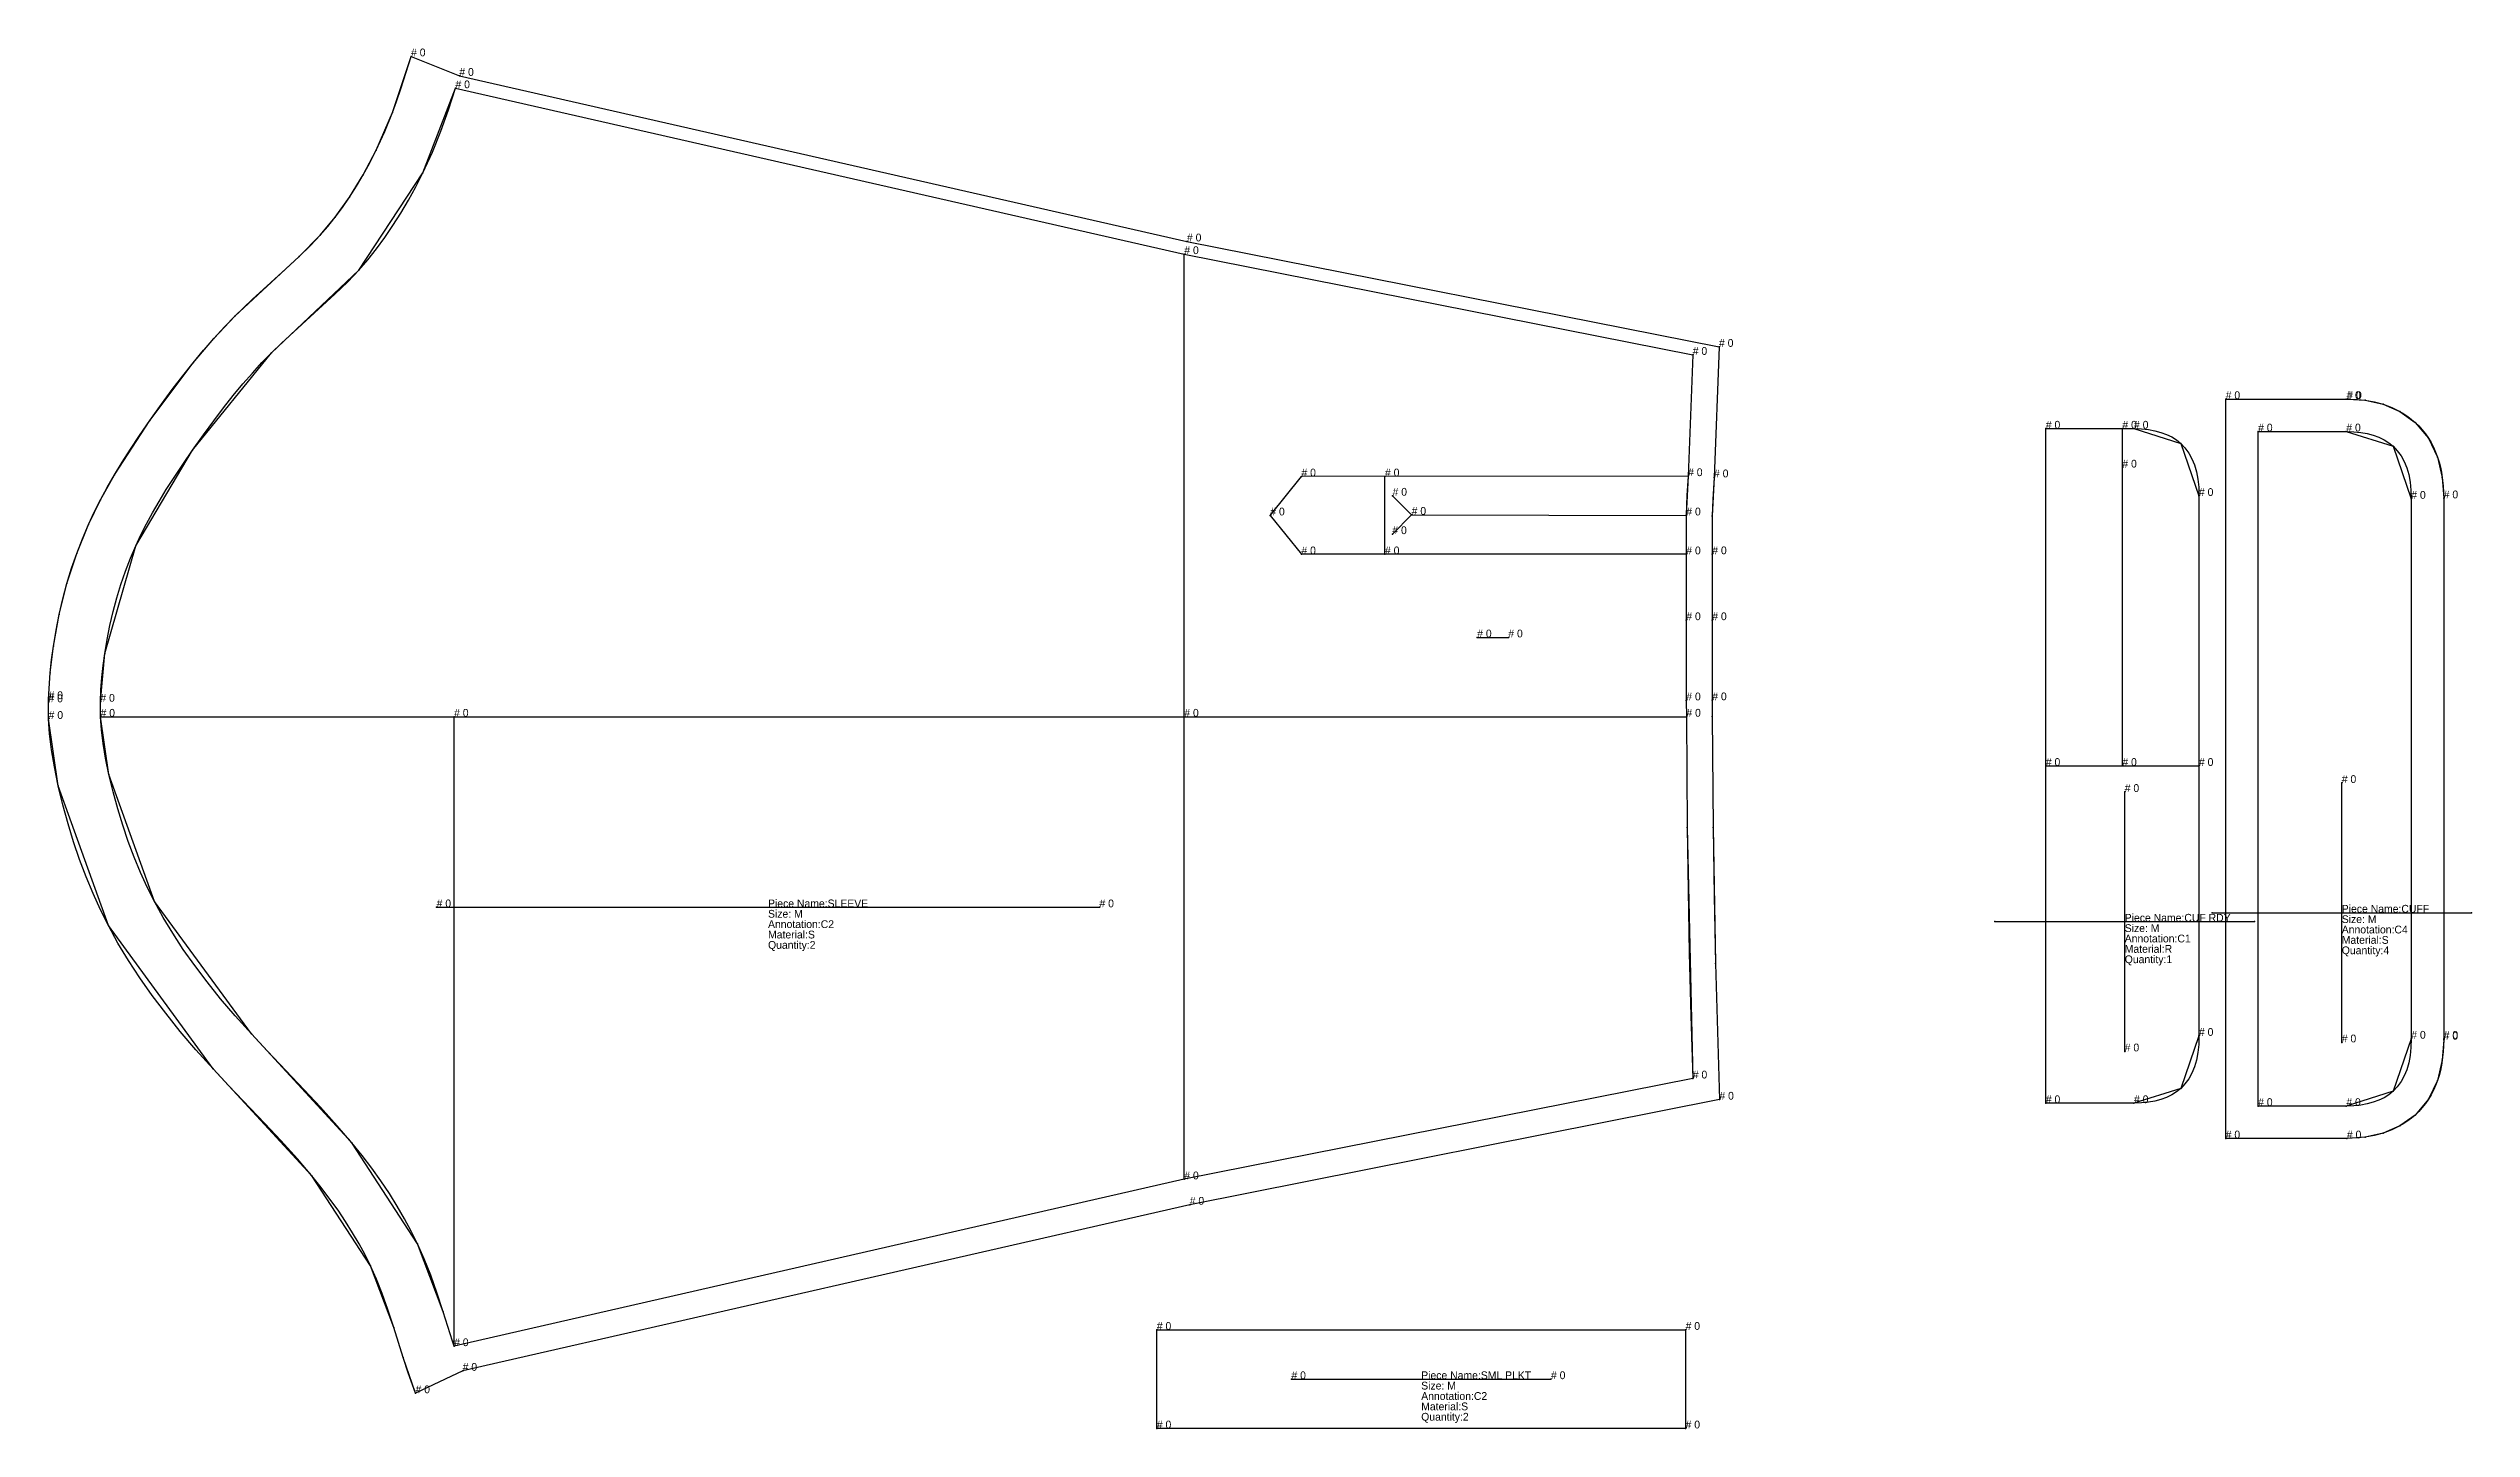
# Model space of a CAD drawing. Header units: metres. Extents: x 0 to 3840, y -36 to 1859.
# Drawn here: x 1743 to 2676, y 1327 to 1859 of the extents above; entities that cross this region are included whole.
import ezdxf

# ---------------------------------------------------------------- set-up
doc = ezdxf.new("R2010")
doc.units = ezdxf.units.M

# ---------------------------------------------------------------- blocks, each defined once
blk = doc.blocks.new('1')
at = {"layer": '1'}
blk.add_lwpolyline([(1902.1071, 1349.126), (1883.943, 1340.476), (1879.158, 1354.236), (1875.546, 1365.762), (1866.587, 1389.601), (1843.978, 1424.262), (1805.917, 1465.519), (1765.608, 1520.707), (1746.292, 1574.6121), (1742.571, 1600.3979), (1742.505, 1606.812), (1742.5291, 1608.024), (1743.179, 1618.114), (1744.42, 1628.495), (1746.63, 1640.677), (1749.624, 1652.5959), (1753.406, 1664.203), (1757.9301, 1675.338), (1762.535, 1684.7939), (1767.943, 1694.469), (1781.614, 1715.443), (1798.202, 1737.665), (1806.2271, 1747.089), (1814.282, 1755.614), (1839.141, 1778.611), (1847.213, 1786.8199), (1852.981, 1793.755), (1858.535, 1801.561), (1863.797, 1810.177), (1868.75, 1819.597), (1875.071, 1834.109), (1882.219, 1855.786), (1900.825, 1848.276), (2181.1741, 1784.454), (2386.1899, 1743.809), (2384.2629, 1693.5129), (2383.582, 1678.6801), (2383.584, 1663.866), (2383.584, 1638.449), (2383.584, 1607.587), (2383.614, 1601.382), (2383.9341, 1558.557), (2384.8469, 1506.0909), (2386.3379, 1453.6379), (2182.248, 1413.149)], close=True, dxfattribs=at)
at = {"layer": '14'}
blk.add_lwpolyline([(1898.804, 1358.629), (1898.1541, 1360.499), (1894.604, 1371.829), (1884.699, 1398.0909), (1859.384, 1437.019), (1820.684, 1479.009), (1783.311, 1530.02), (1765.814, 1578.969), (1762.564, 1601.219), (1762.504, 1607.019), (1764.204, 1625.549), (1776.183, 1667.156), (1798.011, 1703.991), (1828.454, 1741.499), (1862.058, 1773.411), (1886.76, 1810.8979), (1899.324, 1843.489), (2180.1541, 1779.559), (2376.064, 1740.719), (2374.2739, 1693.989), (2373.584, 1678.9189), (2373.584, 1663.839), (2373.584, 1638.449), (2373.584, 1607.5389), (2373.614, 1601.259), (2373.9341, 1558.499), (2376.084, 1461.799), (2180.1541, 1422.929)], close=True, dxfattribs=at)
at = {"layer": '2'}
for p in [(1882.219, 1855.786), (1899.324, 1843.489), (1900.825, 1848.276), (2181.1741, 1784.454), (2180.1541, 1779.559), (2180.1541, 1779.559), (2376.064, 1740.719), (2386.1899, 1743.809), (2225.2939, 1693.849), (2225.2939, 1693.849), (2257.4839, 1693.849), (2374.2739, 1693.989), (2374.2739, 1693.989), (2384.2629, 1693.5129), (2260.394, 1686.429), (2213.2839, 1678.819), (2213.2839, 1678.819), (2260.324, 1671.619), (2267.7639, 1679.059), (2267.7639, 1679.059), (2267.7639, 1679.059), (2373.584, 1678.829), (2225.2839, 1663.839), (2225.2839, 1663.839), (2257.4839, 1663.839), (2373.584, 1663.839), (2373.584, 1663.839), (2383.584, 1663.866), (2373.584, 1638.449), (2383.584, 1638.449), (2293.0139, 1631.819), (2305.0139, 1631.819), (1742.505, 1606.812), (1742.5291, 1608.024), (1762.504, 1607.019), (2373.584, 1607.5389), (2383.584, 1607.587), (1762.564, 1601.249), (1898.804, 1601.249), (2180.1541, 1601.259), (2180.1541, 1601.259), (2373.614, 1601.259), (1892.074, 1527.7791), (1892.074, 1527.7791), (2147.4641, 1527.7791), (2147.4641, 1527.7791), (2376.084, 1461.799), (2386.3379, 1453.6379), (2180.1541, 1422.929), (2180.1541, 1422.929), (2182.248, 1413.149), (1898.804, 1358.629), (1898.804, 1358.629), (1902.1071, 1349.126), (1883.943, 1340.476)]:
    blk.add_point(p, dxfattribs=at)
at = {"layer": '3'}
for p in [(1875.071, 1834.109), (1868.75, 1819.597), (1863.797, 1810.177), (1886.76, 1810.8979), (1852.981, 1793.755), (1858.535, 1801.561), (1847.213, 1786.8199), (1839.141, 1778.611), (1862.058, 1773.411), (1814.282, 1755.614), (1806.2271, 1747.089), (1798.202, 1737.665), (1828.454, 1741.499), (1781.614, 1715.443), (1798.011, 1703.991), (1767.943, 1694.469), (1762.535, 1684.7939), (1757.9301, 1675.338), (2373.584, 1678.9189), (2383.582, 1678.6801), (1753.406, 1664.203), (1776.183, 1667.156), (1749.624, 1652.5959), (1746.63, 1640.677), (1744.42, 1628.495), (1764.204, 1625.549), (1743.179, 1618.114), (1742.571, 1600.3979), (1762.564, 1601.219), (2373.614, 1601.259), (2383.614, 1601.382), (1765.814, 1578.969), (1746.292, 1574.6121), (2373.9341, 1558.499), (2383.9341, 1558.557), (1783.311, 1530.02), (1765.608, 1520.707), (2384.8469, 1506.0909), (1820.684, 1479.009), (1805.917, 1465.519), (1859.384, 1437.019), (1843.978, 1424.262), (1884.699, 1398.0909), (1866.587, 1389.601), (1875.546, 1365.762), (1894.604, 1371.829), (1879.158, 1354.236), (1898.1541, 1360.499)]:
    blk.add_point(p, dxfattribs=at)
at = {"layer": '5'}
blk.add_line((1892.074, 1527.7791), (2147.4641, 1527.7791), dxfattribs=at)
at = {"layer": '7'}
blk.add_line((1892.074, 1527.7791), (2147.4641, 1527.7791), dxfattribs=at)
at = {"layer": '8'}
for p, q in [((2180.1541, 1601.259), (2180.1541, 1779.559)), ((2213.2839, 1678.819), (2225.2939, 1693.849)), ((2374.2739, 1693.989), (2225.2939, 1693.849)), ((2257.4839, 1663.839), (2257.4839, 1693.849)), ((2267.7639, 1679.059), (2260.394, 1686.429)), ((2213.2839, 1678.819), (2225.2839, 1663.839)), ((2267.7639, 1679.059), (2260.324, 1671.619)), ((2267.7639, 1679.059), (2373.584, 1678.829)), ((2373.584, 1663.839), (2225.2839, 1663.839)), ((2293.0139, 1631.819), (2305.0139, 1631.819)), ((1762.564, 1601.249), (2373.614, 1601.259)), ((1898.804, 1358.629), (1898.804, 1601.249)), ((2180.1541, 1422.929), (2180.1541, 1601.259))]:
    blk.add_line(p, q, dxfattribs=at)
at = {"layer": '80'}
for p in [(2373.583, 1678.828, 5), (2383.5811, 1678.6021, 5), (2373.584, 1638.449, 5), (2383.584, 1638.449, 5), (1742.517, 1607.4189, 5), (1762.504, 1607.019, 5), (2373.584, 1607.5389, 5), (2383.584, 1607.563, 5), (1858.4091, 1438.163, 5), (1843.1899, 1425.188, 5)]:
    blk.add_point(p, dxfattribs=at)
at = {"layer": '84'}
blk.add_lwpolyline([(1902.1071, 1349.126), (1883.943, 1340.476), (1881.1281, 1348.4041), (1879.158, 1354.236), (1875.546, 1365.762), (1873.246, 1372.799), (1871.061, 1378.911), (1868.8571, 1384.474), (1866.587, 1389.601), (1864.501, 1393.839), (1862.212, 1398.0909), (1859.717, 1402.361), (1857.012, 1406.655), (1854.095, 1410.979), (1850.958, 1415.345), (1847.59, 1419.767), (1843.978, 1424.262), (1838.405, 1430.807), (1831.9919, 1437.923), (1825.819, 1444.51), (1811.907, 1459.0909), (1805.917, 1465.519), (1799.35, 1472.854), (1793.298, 1479.9659), (1787.701, 1486.928), (1782.525, 1493.781), (1777.736, 1500.572), (1773.328, 1507.311), (1769.288, 1514.0179), (1765.608, 1520.707), (1762.5649, 1526.78), (1759.701, 1533.047), (1757.015, 1539.506), (1754.5081, 1546.156), (1752.181, 1552.994), (1750.036, 1560.0179), (1748.073, 1567.225), (1746.292, 1574.6121), (1744.769, 1581.903), (1743.668, 1588.4659), (1742.939, 1594.5959), (1742.571, 1600.3979), (1742.505, 1606.812), (1742.5291, 1608.024), (1743.179, 1618.114), (1743.705, 1623.181), (1744.42, 1628.495), (1745.437, 1634.657), (1746.63, 1640.677), (1748.0291, 1646.674), (1749.624, 1652.5959), (1751.42, 1658.452), (1753.406, 1664.203), (1755.578, 1669.837), (1757.9301, 1675.338), (1760.131, 1680.037), (1762.535, 1684.7939), (1765.1281, 1689.583), (1767.943, 1694.469), (1770.88, 1699.297), (1774.0909, 1704.329), (1777.626, 1709.646), (1781.614, 1715.443), (1786.027, 1721.672), (1790.204, 1727.373), (1794.246, 1732.683), (1798.202, 1737.665), (1802.213, 1742.49), (1806.2271, 1747.089), (1810.275, 1751.4919), (1814.282, 1755.614), (1821.054, 1762.0959), (1834.015, 1773.842), (1839.141, 1778.611), (1843.524, 1782.912), (1847.213, 1786.8199), (1850.131, 1790.191), (1852.981, 1793.755), (1855.801, 1797.567), (1858.535, 1801.561), (1861.208, 1805.774), (1863.797, 1810.177), (1866.311, 1814.783), (1868.75, 1819.597), (1872.113, 1826.873), (1875.071, 1834.109), (1876.6591, 1838.434), (1878.2841, 1843.202), (1882.219, 1855.786), (1900.825, 1848.276), (2181.1741, 1784.454), (2386.1899, 1743.809), (2384.2629, 1693.5129), (2383.804, 1684.951), (2383.582, 1678.6801), (2383.5171, 1672.42), (2383.584, 1663.866), (2383.584, 1638.449), (2383.584, 1607.587), (2383.614, 1601.382), (2383.9341, 1558.557), (2384.312, 1532.048), (2384.8469, 1506.0909), (2386.3379, 1453.6379), (2182.248, 1413.149)], close=True, dxfattribs=at)
at = {"layer": '87'}
blk.add_lwpolyline([(1898.804, 1358.629), (1898.1541, 1360.499), (1894.604, 1371.829), (1892.191, 1379.2679), (1889.777, 1386.0129), (1887.29, 1392.261), (1884.699, 1398.0909), (1882.322, 1402.915), (1879.725, 1407.743), (1876.905, 1412.579), (1873.861, 1417.426), (1870.592, 1422.287), (1867.092, 1427.1689), (1863.359, 1432.076), (1859.384, 1437.019), (1853.765, 1443.61), (1847.304, 1450.781), (1841.085, 1457.428), (1826.939, 1472.282), (1820.684, 1479.009), (1814.5, 1485.926), (1808.851, 1492.5601), (1803.655, 1499.011), (1798.87, 1505.329), (1794.451, 1511.575), (1790.394, 1517.7581), (1786.684, 1523.901), (1783.311, 1530.02), (1780.5389, 1535.548), (1777.931, 1541.251), (1775.489, 1547.126), (1773.214, 1553.171), (1771.108, 1559.382), (1769.172, 1565.755), (1767.407, 1572.286), (1765.814, 1578.969), (1764.524, 1585.214), (1763.572, 1590.879), (1762.922, 1596.186), (1762.564, 1601.219), (1762.504, 1607.019), (1762.738, 1611.668), (1763.099, 1616.306), (1763.588, 1620.933), (1764.204, 1625.549), (1765.105, 1631.031), (1766.182, 1636.455), (1767.432, 1641.808), (1768.8521, 1647.08), (1770.441, 1652.259), (1772.194, 1657.337), (1774.109, 1662.306), (1776.183, 1667.156), (1778.131, 1671.3149), (1780.266, 1675.537), (1782.597, 1679.84), (1785.139, 1684.2531), (1787.891, 1688.775), (1790.907, 1693.5), (1794.236, 1698.506), (1798.011, 1703.991), (1802.207, 1709.9139), (1806.168, 1715.321), (1809.994, 1720.349), (1813.731, 1725.057), (1817.4351, 1729.516), (1821.111, 1733.728), (1824.78, 1737.718), (1828.454, 1741.499), (1832.326, 1745.267), (1852.89, 1764.082), (1857.808, 1768.906), (1862.058, 1773.411), (1865.5, 1777.385), (1868.843, 1781.5649), (1872.085, 1785.949), (1875.226, 1790.538), (1878.266, 1795.329), (1881.202, 1800.321), (1884.0341, 1805.511), (1886.76, 1810.8979), (1890.424, 1818.8409), (1893.739, 1826.921), (1896.7061, 1835.137), (1899.324, 1843.489), (2180.1541, 1779.559), (2376.064, 1740.719), (2374.2739, 1693.989), (2373.843, 1686.4561), (2373.584, 1678.9189), (2373.498, 1671.381), (2373.584, 1663.839), (2373.584, 1638.449), (2373.584, 1607.5389), (2373.614, 1601.259), (2373.9341, 1558.499), (2374.271, 1534.321), (2374.7419, 1510.145), (2375.3459, 1485.9709), (2376.084, 1461.799), (2180.1541, 1422.929)], close=True, dxfattribs=at)
at = {"layer": '1'}
for s, p in [('# 0', (1882.219, 1855.786)), ('# 0', (1900.825, 1848.276)), ('# 0', (2181.1741, 1784.454)), ('# 0', (2386.1899, 1743.809)), ('# 0', (2384.2629, 1693.5129)), ('# 0', (2383.584, 1663.866)), ('# 0', (2383.584, 1638.449)), ('# 0', (1742.505, 1606.812)), ('# 0', (1742.5291, 1608.024)), ('# 0', (2383.584, 1607.587)), ('# 0', (1742.571, 1600.3979)), ('Annotation:C2', (2019.769, 1519.7791)), ('Size: M', (2019.769, 1523.7791)), ('Piece Name:SLEEVE', (2019.769, 1527.7791)), ('Quantity:2', (2019.769, 1511.7791)), ('Material:S', (2019.769, 1515.7791)), ('# 0', (2386.3379, 1453.6379)), ('# 0', (2182.248, 1413.149)), ('# 0', (1902.1071, 1349.126)), ('# 0', (1883.943, 1340.476))]:
    blk.add_text(s, height=3, dxfattribs=at).set_placement(p)
at = {"layer": '14'}
for p in [(1899.324, 1843.489), (2180.1541, 1779.559), (2376.064, 1740.719), (2374.2739, 1693.989), (2373.584, 1663.839), (2373.584, 1638.449), (1762.504, 1607.019), (2373.584, 1607.5389), (1762.564, 1601.219), (2376.084, 1461.799), (2180.1541, 1422.929), (1898.804, 1358.629)]:
    blk.add_text('# 0', height=3, dxfattribs=at).set_placement(p)
at = {"layer": '7'}
for p in [(1892.074, 1527.7791), (2147.4641, 1527.7791)]:
    blk.add_text('# 0', height=3, dxfattribs=at).set_placement(p)
at = {"layer": '8'}
for p in [(2180.1541, 1779.559), (2225.2939, 1693.849), (2225.2939, 1693.849), (2257.4839, 1693.849), (2374.2739, 1693.989), (2213.2839, 1678.819), (2213.2839, 1678.819), (2260.394, 1686.429), (2267.7639, 1679.059), (2267.7639, 1679.059), (2267.7639, 1679.059), (2373.584, 1678.829), (2260.324, 1671.619), (2225.2839, 1663.839), (2225.2839, 1663.839), (2257.4839, 1663.839), (2373.584, 1663.839), (2293.0139, 1631.819), (2305.0139, 1631.819), (1762.564, 1601.249), (1898.804, 1601.249), (2180.1541, 1601.259), (2180.1541, 1601.259), (2373.614, 1601.259), (2180.1541, 1422.929), (1898.804, 1358.629)]:
    blk.add_text('# 0', height=3, dxfattribs=at).set_placement(p)
blk = doc.blocks.new('2')
at = {"layer": '1'}
blk.add_lwpolyline([(2581.4199, 1723.6899), (2627.8999, 1723.6899), (2628.2991, 1723.684), (2635.1489, 1723.2209), (2642.071, 1721.684), (2648.5581, 1718.895), (2654.376, 1714.701), (2659.532, 1708.5551), (2663.0039, 1701.328), (2664.877, 1693.498), (2665.4199, 1685.425), (2665.4199, 1477.13), (2665.4141, 1476.755), (2664.877, 1468.881), (2663.0039, 1461.054), (2659.532, 1453.825), (2654.375, 1447.678), (2648.5591, 1443.486), (2642.071, 1440.696), (2635.1499, 1439.1591), (2628.1121, 1438.6899), (2581.4199, 1438.6899)], close=True, dxfattribs=at)
at = {"layer": '14'}
blk.add_lwpolyline([(2593.9199, 1711.1899), (2627.8999, 1711.1899), (2645.8899, 1705.49), (2652.9199, 1685.25), (2652.9199, 1477.13), (2645.8899, 1456.89), (2627.8999, 1451.1899), (2593.9199, 1451.1899)], close=True, dxfattribs=at)
at = {"layer": '2'}
for p in [(2581.4199, 1723.6899), (2627.8999, 1723.6899), (2628.2991, 1723.684), (2593.9199, 1711.1899), (2627.8999, 1711.1899), (2652.9199, 1685.25), (2665.4199, 1685.425), (2626.1499, 1575.71), (2576.1499, 1525.71), (2676.1499, 1525.71), (2626.1499, 1475.71), (2652.9199, 1477.13), (2665.4141, 1476.755), (2665.4199, 1477.13), (2593.9199, 1451.1899), (2627.8999, 1451.1899), (2581.4199, 1438.6899), (2628.1121, 1438.6899)]:
    blk.add_point(p, dxfattribs=at)
at = {"layer": '3'}
for p in [(2635.1489, 1723.2209), (2642.071, 1721.684), (2648.5581, 1718.895), (2654.376, 1714.701), (2645.8899, 1705.49), (2659.532, 1708.5551), (2663.0039, 1701.328), (2664.877, 1693.498), (2664.877, 1468.881), (2645.8899, 1456.89), (2663.0039, 1461.054), (2654.375, 1447.678), (2659.532, 1453.825), (2635.1499, 1439.1591), (2642.071, 1440.696), (2648.5591, 1443.486)]:
    blk.add_point(p, dxfattribs=at)
at = {"layer": '5'}
blk.add_line((2576.1499, 1525.71), (2676.1499, 1525.71), dxfattribs=at)
at = {"layer": '7'}
blk.add_line((2626.1499, 1475.71), (2626.1499, 1575.71), dxfattribs=at)
at = {"layer": '84'}
blk.add_lwpolyline([(2581.4199, 1723.6899), (2627.8999, 1723.6899), (2628.2991, 1723.684), (2632.262, 1723.495), (2635.1489, 1723.2209), (2638.6379, 1722.611), (2642.071, 1721.684), (2645.4419, 1720.428), (2648.5581, 1718.895), (2650.1111, 1717.968), (2651.6021, 1716.9561), (2653.0259, 1715.866), (2654.376, 1714.701), (2655.8059, 1713.302), (2657.1479, 1711.8051), (2658.3921, 1710.219), (2659.532, 1708.5551), (2660.531, 1706.8781), (2661.4441, 1705.1121), (2662.269, 1703.26), (2663.0039, 1701.328), (2663.6179, 1699.418), (2664.136, 1697.4709), (2664.5559, 1695.495), (2664.877, 1693.498), (2665.21, 1690.097), (2665.4199, 1685.425), (2665.4199, 1477.13), (2665.4141, 1476.755), (2665.2029, 1472.198), (2664.877, 1468.881), (2664.5569, 1466.887), (2664.137, 1464.913), (2663.6189, 1462.9659), (2663.0039, 1461.054), (2662.2681, 1459.12), (2661.4431, 1457.2679), (2660.53, 1455.501), (2659.532, 1453.825), (2658.3921, 1452.16), (2657.147, 1450.575), (2655.8059, 1449.077), (2654.375, 1447.678), (2653.0259, 1446.514), (2651.6021, 1445.424), (2650.1111, 1444.413), (2648.5591, 1443.486), (2645.4419, 1441.952), (2642.071, 1440.696), (2638.6411, 1439.769), (2635.1499, 1439.1591), (2632.1841, 1438.879), (2628.1121, 1438.6899), (2581.4199, 1438.6899)], close=True, dxfattribs=at)
at = {"layer": '87'}
blk.add_lwpolyline([(2593.9199, 1711.1899), (2627.8999, 1711.1899), (2630.7529, 1711.099), (2633.4331, 1710.83), (2635.9409, 1710.384), (2638.2759, 1709.76), (2640.439, 1708.959), (2642.428, 1707.98), (2644.2461, 1706.824), (2645.8899, 1705.49), (2647.5481, 1703.761), (2648.9829, 1701.803), (2650.196, 1699.616), (2651.186, 1697.2), (2651.9529, 1694.556), (2652.498, 1691.683), (2652.8201, 1688.5811), (2652.9199, 1685.25), (2652.9199, 1477.13), (2652.8201, 1473.799), (2652.498, 1470.697), (2651.9529, 1467.824), (2651.186, 1465.1801), (2650.196, 1462.764), (2648.9829, 1460.577), (2647.5481, 1458.619), (2645.8899, 1456.89), (2644.2461, 1455.556), (2642.428, 1454.4), (2640.439, 1453.421), (2638.2759, 1452.62), (2635.9409, 1451.996), (2633.4331, 1451.55), (2630.7529, 1451.281), (2627.8999, 1451.1899), (2593.9199, 1451.1899)], close=True, dxfattribs=at)
at = {"layer": '1'}
for s, p in [('# 0', (2581.4199, 1723.6899)), ('# 0', (2627.8999, 1723.6899)), ('# 0', (2628.2991, 1723.684)), ('# 0', (2665.4199, 1685.425)), ('Size: M', (2626.1499, 1521.71)), ('Piece Name:CUFF  ', (2626.1499, 1525.71)), ('Annotation:C4', (2626.1499, 1517.71)), ('Quantity:4', (2626.1499, 1509.71)), ('Material:S', (2626.1499, 1513.71)), ('# 0', (2665.4141, 1476.755)), ('# 0', (2665.4199, 1477.13)), ('# 0', (2581.4199, 1438.6899)), ('# 0', (2628.1121, 1438.6899))]:
    blk.add_text(s, height=3, dxfattribs=at).set_placement(p)
at = {"layer": '14'}
for p in [(2593.9199, 1711.1899), (2627.8999, 1711.1899), (2652.9199, 1685.25), (2652.9199, 1477.13), (2593.9199, 1451.1899), (2627.8999, 1451.1899)]:
    blk.add_text('# 0', height=3, dxfattribs=at).set_placement(p)
at = {"layer": '7'}
for p in [(2626.1499, 1575.71), (2626.1499, 1475.71)]:
    blk.add_text('# 0', height=3, dxfattribs=at).set_placement(p)
blk = doc.blocks.new('3')
at = {"layer": '1'}
blk.add_lwpolyline([(2169.5649, 1364.906), (2373.3149, 1364.906), (2373.3149, 1326.906), (2169.5649, 1326.906)], close=True, dxfattribs=at)
at = {"layer": '2'}
for p in [(2169.5649, 1364.906), (2373.3149, 1364.906), (2221.4451, 1345.906), (2221.4451, 1345.906), (2321.4451, 1345.906), (2321.4451, 1345.906), (2169.5649, 1326.906), (2373.3149, 1326.906)]:
    blk.add_point(p, dxfattribs=at)
at = {"layer": '5'}
blk.add_line((2221.4451, 1345.906), (2321.4451, 1345.906), dxfattribs=at)
at = {"layer": '7'}
blk.add_line((2221.4451, 1345.906), (2321.4451, 1345.906), dxfattribs=at)
at = {"layer": '84'}
blk.add_lwpolyline([(2169.5649, 1364.906), (2373.3149, 1364.906), (2373.3149, 1326.906), (2169.5649, 1326.906)], close=True, dxfattribs=at)
at = {"layer": '1'}
for s, p in [('# 0', (2169.5649, 1364.906)), ('# 0', (2373.3149, 1364.906)), ('Size: M', (2271.4451, 1341.906)), ('Piece Name:SML PLKT', (2271.4451, 1345.906)), ('Annotation:C2', (2271.4451, 1337.906)), ('Material:S', (2271.4451, 1333.906)), ('# 0', (2169.5649, 1326.906)), ('Quantity:2', (2271.4451, 1329.906)), ('# 0', (2373.3149, 1326.906))]:
    blk.add_text(s, height=3, dxfattribs=at).set_placement(p)
at = {"layer": '7'}
for p in [(2221.4451, 1345.906), (2321.4451, 1345.906)]:
    blk.add_text('# 0', height=3, dxfattribs=at).set_placement(p)
blk = doc.blocks.new('6')
at = {"layer": '1'}
blk.add_lwpolyline([(2512.1101, 1712.28), (2546.0901, 1712.28), (2564.0801, 1706.58), (2571.1101, 1686.34), (2571.1101, 1478.22), (2564.0801, 1457.98), (2546.0901, 1452.28), (2512.1101, 1452.28)], close=True, dxfattribs=at)
at = {"layer": '2'}
for p in [(2512.1101, 1712.28), (2541.6101, 1712.28), (2546.0901, 1712.28), (2541.6101, 1697.28), (2541.6101, 1697.28), (2571.1101, 1686.34), (2512.1101, 1582.28), (2541.6101, 1582.28), (2571.1101, 1582.28), (2542.52, 1572.25), (2492.52, 1522.25), (2592.52, 1522.25), (2571.1101, 1478.22), (2542.52, 1472.25), (2512.1101, 1452.28), (2546.0901, 1452.28)]:
    blk.add_point(p, dxfattribs=at)
at = {"layer": '3'}
for p in [(2564.0801, 1706.58), (2564.0801, 1457.98)]:
    blk.add_point(p, dxfattribs=at)
at = {"layer": '5'}
blk.add_line((2492.52, 1522.25), (2592.52, 1522.25), dxfattribs=at)
at = {"layer": '7'}
blk.add_line((2542.52, 1472.25), (2542.52, 1572.25), dxfattribs=at)
at = {"layer": '8'}
for p, q in [((2541.6101, 1697.28), (2541.6101, 1712.28)), ((2541.6101, 1582.28), (2541.6101, 1697.28)), ((2512.1101, 1582.28), (2571.1101, 1582.28))]:
    blk.add_line(p, q, dxfattribs=at)
at = {"layer": '84'}
blk.add_lwpolyline([(2512.1101, 1712.28), (2546.0901, 1712.28), (2548.9431, 1712.189), (2551.623, 1711.92), (2554.1311, 1711.474), (2556.4661, 1710.85), (2558.6289, 1710.049), (2560.6179, 1709.0699), (2562.436, 1707.9139), (2564.0801, 1706.58), (2565.738, 1704.851), (2567.1731, 1702.8929), (2568.386, 1700.7061), (2569.376, 1698.29), (2570.1431, 1695.646), (2570.688, 1692.7729), (2571.01, 1689.671), (2571.1101, 1686.34), (2571.1101, 1478.22), (2571.01, 1474.889), (2570.688, 1471.787), (2570.1431, 1468.9139), (2569.376, 1466.27), (2568.386, 1463.854), (2567.1731, 1461.667), (2565.738, 1459.709), (2564.0801, 1457.98), (2562.436, 1456.646), (2560.6179, 1455.49), (2558.6289, 1454.511), (2556.4661, 1453.71), (2554.1311, 1453.0861), (2551.623, 1452.64), (2548.9431, 1452.371), (2546.0901, 1452.28), (2512.1101, 1452.28)], close=True, dxfattribs=at)
at = {"layer": '1'}
for s, p in [('# 0', (2512.1101, 1712.28)), ('# 0', (2546.0901, 1712.28)), ('# 0', (2571.1101, 1686.34)), ('Piece Name:CUF RDY', (2542.52, 1522.25)), ('Annotation:C1', (2542.52, 1514.25)), ('Size: M', (2542.52, 1518.25)), ('Material:R', (2542.52, 1510.25)), ('Quantity:1', (2542.52, 1506.25)), ('# 0', (2571.1101, 1478.22)), ('# 0', (2512.1101, 1452.28)), ('# 0', (2546.0901, 1452.28))]:
    blk.add_text(s, height=3, dxfattribs=at).set_placement(p)
at = {"layer": '7'}
for p in [(2542.52, 1572.25), (2542.52, 1472.25)]:
    blk.add_text('# 0', height=3, dxfattribs=at).set_placement(p)
at = {"layer": '8'}
for p in [(2541.6101, 1712.28), (2541.6101, 1697.28), (2541.6101, 1697.28), (2512.1101, 1582.28), (2541.6101, 1582.28), (2571.1101, 1582.28)]:
    blk.add_text('# 0', height=3, dxfattribs=at).set_placement(p)

msp = doc.modelspace()

# ---------------------------------------------------------------- block references
at = {"layer": '1'}
for name in ['1', '2', '6', '3']:
    msp.add_blockref(name, (0, 0), dxfattribs=at)

doc.saveas('drawing.dxf')
